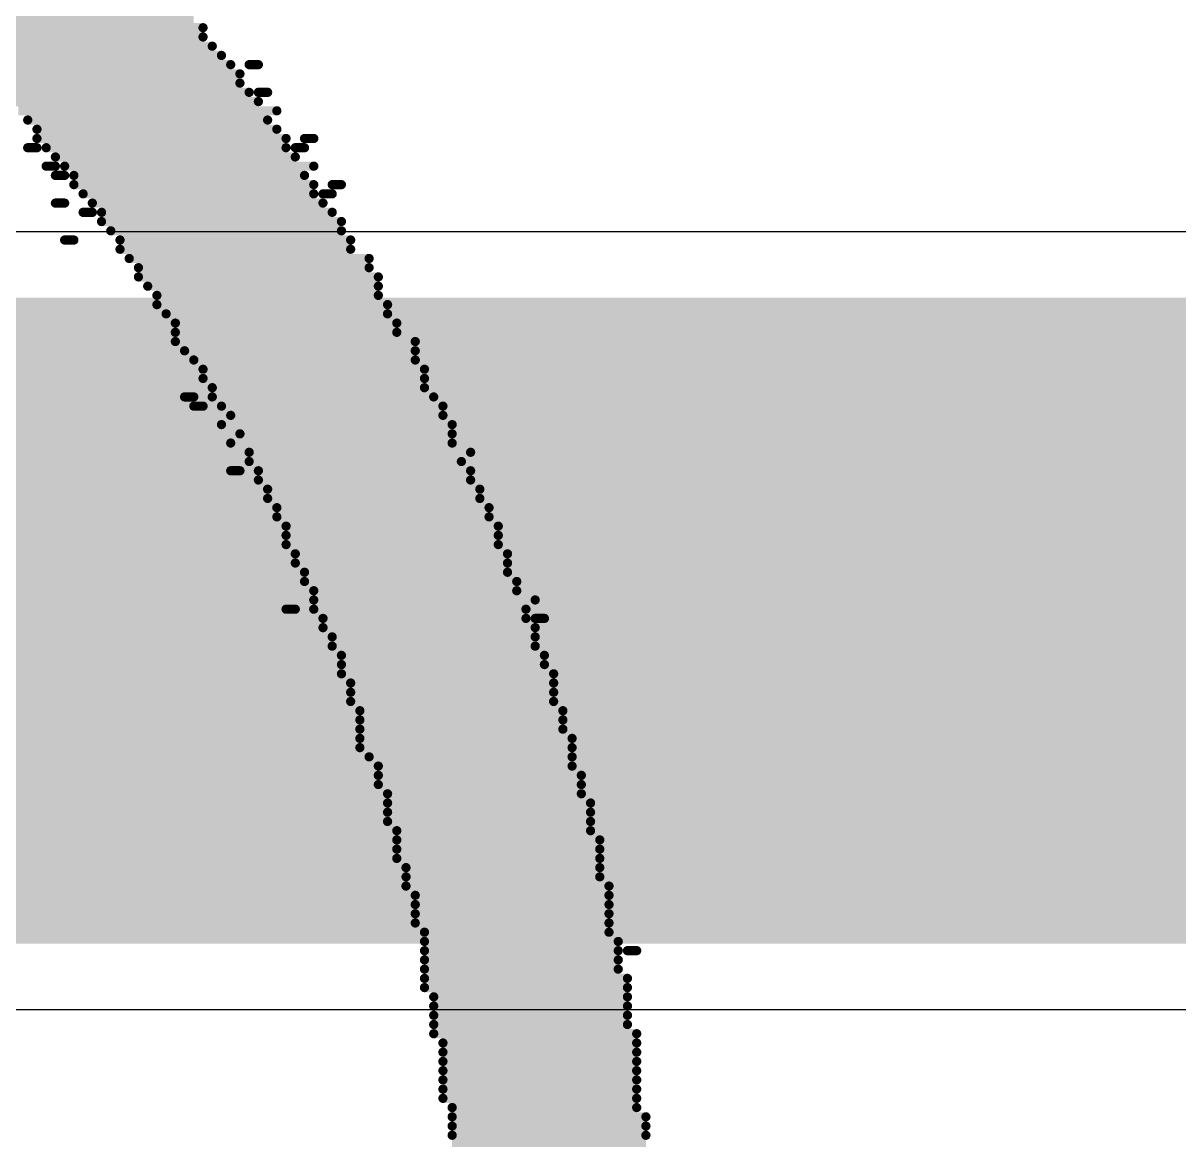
# Model space of a CAD drawing. Header units: inches. Extents: x -5 to 433, y -20 to 71.
# Drawn here: x 24.484 to 27.666, y 54.883 to 57.957 of the extents above; entities that cross this region are included whole.
import ezdxf

# ---------------------------------------------------------------- set-up
doc = ezdxf.new("R2010")
doc.units = ezdxf.units.IN
doc.layers.add('Bottom Overlay', color=54, linetype='Continuous')
doc.layers.add('Top Layer', color=1, linetype='Continuous')

msp = doc.modelspace()

# ---------------------------------------------------------------- hatches: boundary and pattern name
at = {"layer": 'Top Layer'}
msp.add_hatch(color=1, dxfattribs=at).paths.add_polyline_path([(8.89, 55.4228), (74.3966, 55.4228), (74.3966, 57.2008), (8.89, 57.2008)])

# ---------------------------------------------------------------- linework, layer by layer
at = {"layer": 'Bottom Overlay'}
for points in [[(24.243, 57.9692, 0.0254, 0.0254, 0), (24.9542, 57.9692, 0.0254, 0.0254, 0)], [(24.2684, 57.9438, 0.0254, 0.0254, 0), (24.9796, 57.9438, 0.0254, 0.0254, 0)], [(24.2938, 57.9184, 0.0254, 0.0254, 0), (24.9796, 57.9184, 0.0254, 0.0254, 0)], [(24.3192, 57.893, 0.0254, 0.0254, 0), (25.005, 57.893, 0.0254, 0.0254, 0)], [(24.3446, 57.8676, 0.0254, 0.0254, 0), (25.0304, 57.8676, 0.0254, 0.0254, 0)], [(24.37, 57.8422, 0.0254, 0.0254, 0), (25.0558, 57.8422, 0.0254, 0.0254, 0)], [(25.1066, 57.8422, 0.0254, 0.0254, 0), (25.132, 57.8422, 0.0254, 0.0254, 0)], [(24.3954, 57.8168, 0.0254, 0.0254, 0), (25.0812, 57.8168, 0.0254, 0.0254, 0)], [(24.3954, 57.7914, 0.0254, 0.0254, 0), (25.0812, 57.7914, 0.0254, 0.0254, 0)], [(24.4208, 57.766, 0.0254, 0.0254, 0), (25.1066, 57.766, 0.0254, 0.0254, 0)], [(24.4462, 57.7406, 0.0254, 0.0254, 0), (25.132, 57.7406, 0.0254, 0.0254, 0)], [(25.132, 57.766, 0.0254, 0.0254, 0), (25.1574, 57.766, 0.0254, 0.0254, 0)], [(24.4716, 57.7152, 0.0254, 0.0254, 0), (25.1828, 57.7152, 0.0254, 0.0254, 0)], [(24.497, 57.6898, 0.0254, 0.0254, 0), (25.1574, 57.6898, 0.0254, 0.0254, 0)], [(24.5224, 57.6644, 0.0254, 0.0254, 0), (25.1828, 57.6644, 0.0254, 0.0254, 0)], [(24.497, 57.6136, 0.0254, 0.0254, 0), (24.5224, 57.6136, 0.0254, 0.0254, 0)], [(24.5224, 57.639, 0.0254, 0.0254, 0), (25.2082, 57.639, 0.0254, 0.0254, 0)], [(24.5478, 57.6136, 0.0254, 0.0254, 0), (25.2082, 57.6136, 0.0254, 0.0254, 0)], [(25.2336, 57.6136, 0.0254, 0.0254, 0), (25.259, 57.6136, 0.0254, 0.0254, 0)], [(25.259, 57.639, 0.0254, 0.0254, 0), (25.2844, 57.639, 0.0254, 0.0254, 0)], [(24.5732, 57.5882, 0.0254, 0.0254, 0), (25.2336, 57.5882, 0.0254, 0.0254, 0)], [(24.5478, 57.5628, 0.0254, 0.0254, 0), (24.5732, 57.5628, 0.0254, 0.0254, 0)], [(24.5986, 57.5628, 0.0254, 0.0254, 0), (25.2844, 57.5628, 0.0254, 0.0254, 0)], [(24.5732, 57.5374, 0.0254, 0.0254, 0), (24.5986, 57.5374, 0.0254, 0.0254, 0)], [(24.624, 57.5374, 0.0254, 0.0254, 0), (25.259, 57.5374, 0.0254, 0.0254, 0)], [(24.624, 57.512, 0.0254, 0.0254, 0), (25.2844, 57.512, 0.0254, 0.0254, 0)], [(24.6494, 57.4866, 0.0254, 0.0254, 0), (25.2844, 57.4866, 0.0254, 0.0254, 0)], [(25.3098, 57.4866, 0.0254, 0.0254, 0), (25.3352, 57.4866, 0.0254, 0.0254, 0)], [(25.3352, 57.512, 0.0254, 0.0254, 0), (25.3606, 57.512, 0.0254, 0.0254, 0)], [(24.5732, 57.4612, 0.0254, 0.0254, 0), (24.5986, 57.4612, 0.0254, 0.0254, 0)], [(24.6748, 57.4612, 0.0254, 0.0254, 0), (25.3098, 57.4612, 0.0254, 0.0254, 0)], [(24.6494, 57.4358, 0.0254, 0.0254, 0), (24.6748, 57.4358, 0.0254, 0.0254, 0)], [(24.7002, 57.4358, 0.0254, 0.0254, 0), (25.3352, 57.4358, 0.0254, 0.0254, 0)], [(24.7002, 57.4104, 0.0254, 0.0254, 0), (25.3606, 57.4104, 0.0254, 0.0254, 0)], [(24.5986, 57.3596, 0.0254, 0.0254, 0), (24.624, 57.3596, 0.0254, 0.0254, 0)], [(24.7256, 57.385, 0.0254, 0.0254, 0), (25.3606, 57.385, 0.0254, 0.0254, 0)], [(24.751, 57.3596, 0.0254, 0.0254, 0), (25.386, 57.3596, 0.0254, 0.0254, 0)], [(24.751, 57.3342, 0.0254, 0.0254, 0), (25.386, 57.3342, 0.0254, 0.0254, 0)], [(24.7764, 57.3088, 0.0254, 0.0254, 0), (25.4368, 57.3088, 0.0254, 0.0254, 0)], [(24.8018, 57.2834, 0.0254, 0.0254, 0), (25.4368, 57.2834, 0.0254, 0.0254, 0)], [(24.8018, 57.258, 0.0254, 0.0254, 0), (25.4622, 57.258, 0.0254, 0.0254, 0)], [(24.8272, 57.2326, 0.0254, 0.0254, 0), (25.4622, 57.2326, 0.0254, 0.0254, 0)], [(24.8526, 57.2072, 0.0254, 0.0254, 0), (25.4622, 57.2072, 0.0254, 0.0254, 0)], [(24.8526, 57.1818, 0.0254, 0.0254, 0), (25.4876, 57.1818, 0.0254, 0.0254, 0)], [(24.878, 57.1564, 0.0254, 0.0254, 0), (25.4876, 57.1564, 0.0254, 0.0254, 0)], [(24.9034, 57.131, 0.0254, 0.0254, 0), (25.513, 57.131, 0.0254, 0.0254, 0)], [(24.9034, 57.1056, 0.0254, 0.0254, 0), (25.513, 57.1056, 0.0254, 0.0254, 0)], [(24.9034, 57.0802, 0.0254, 0.0254, 0), (25.5638, 57.0802, 0.0254, 0.0254, 0)], [(24.9288, 57.0548, 0.0254, 0.0254, 0), (25.5638, 57.0548, 0.0254, 0.0254, 0)], [(24.9542, 57.0294, 0.0254, 0.0254, 0), (25.5638, 57.0294, 0.0254, 0.0254, 0)], [(24.9796, 57.004, 0.0254, 0.0254, 0), (25.5892, 57.004, 0.0254, 0.0254, 0)], [(24.9796, 56.9786, 0.0254, 0.0254, 0), (25.5892, 56.9786, 0.0254, 0.0254, 0)], [(25.005, 56.9532, 0.0254, 0.0254, 0), (25.5892, 56.9532, 0.0254, 0.0254, 0)], [(24.9288, 56.9278, 0.0254, 0.0254, 0), (24.9542, 56.9278, 0.0254, 0.0254, 0)], [(25.005, 56.9278, 0.0254, 0.0254, 0), (25.6146, 56.9278, 0.0254, 0.0254, 0)], [(24.9542, 56.9024, 0.0254, 0.0254, 0), (24.9796, 56.9024, 0.0254, 0.0254, 0)], [(25.0304, 56.9024, 0.0254, 0.0254, 0), (25.64, 56.9024, 0.0254, 0.0254, 0)], [(25.0558, 56.877, 0.0254, 0.0254, 0), (25.64, 56.877, 0.0254, 0.0254, 0)], [(25.0304, 56.8516, 0.0254, 0.0254, 0), (25.6654, 56.8516, 0.0254, 0.0254, 0)], [(25.0812, 56.8262, 0.0254, 0.0254, 0), (25.6654, 56.8262, 0.0254, 0.0254, 0)], [(25.0558, 56.8008, 0.0254, 0.0254, 0), (25.6654, 56.8008, 0.0254, 0.0254, 0)], [(25.1066, 56.7754, 0.0254, 0.0254, 0), (25.7162, 56.7754, 0.0254, 0.0254, 0)], [(25.1066, 56.75, 0.0254, 0.0254, 0), (25.6908, 56.75, 0.0254, 0.0254, 0)], [(25.0558, 56.7246, 0.0254, 0.0254, 0), (25.0812, 56.7246, 0.0254, 0.0254, 0)], [(25.132, 56.7246, 0.0254, 0.0254, 0), (25.7162, 56.7246, 0.0254, 0.0254, 0)], [(25.132, 56.6992, 0.0254, 0.0254, 0), (25.7162, 56.6992, 0.0254, 0.0254, 0)], [(25.1574, 56.6738, 0.0254, 0.0254, 0), (25.7416, 56.6738, 0.0254, 0.0254, 0)], [(25.1574, 56.6484, 0.0254, 0.0254, 0), (25.7416, 56.6484, 0.0254, 0.0254, 0)], [(25.1828, 56.623, 0.0254, 0.0254, 0), (25.767, 56.623, 0.0254, 0.0254, 0)], [(25.1828, 56.5976, 0.0254, 0.0254, 0), (25.767, 56.5976, 0.0254, 0.0254, 0)], [(25.2082, 56.5722, 0.0254, 0.0254, 0), (25.7924, 56.5722, 0.0254, 0.0254, 0)], [(25.2082, 56.5468, 0.0254, 0.0254, 0), (25.7924, 56.5468, 0.0254, 0.0254, 0)], [(25.2082, 56.5214, 0.0254, 0.0254, 0), (25.7924, 56.5214, 0.0254, 0.0254, 0)], [(25.2336, 56.496, 0.0254, 0.0254, 0), (25.8178, 56.496, 0.0254, 0.0254, 0)], [(25.2336, 56.4706, 0.0254, 0.0254, 0), (25.8178, 56.4706, 0.0254, 0.0254, 0)], [(25.259, 56.4452, 0.0254, 0.0254, 0), (25.8178, 56.4452, 0.0254, 0.0254, 0)], [(25.259, 56.4198, 0.0254, 0.0254, 0), (25.8432, 56.4198, 0.0254, 0.0254, 0)], [(25.2844, 56.3944, 0.0254, 0.0254, 0), (25.8432, 56.3944, 0.0254, 0.0254, 0)], [(25.2844, 56.369, 0.0254, 0.0254, 0), (25.894, 56.369, 0.0254, 0.0254, 0)], [(25.2082, 56.3436, 0.0254, 0.0254, 0), (25.2336, 56.3436, 0.0254, 0.0254, 0)], [(25.2844, 56.3436, 0.0254, 0.0254, 0), (25.8686, 56.3436, 0.0254, 0.0254, 0)], [(25.3098, 56.3182, 0.0254, 0.0254, 0), (25.8686, 56.3182, 0.0254, 0.0254, 0)], [(25.894, 56.3182, 0.0254, 0.0254, 0), (25.9194, 56.3182, 0.0254, 0.0254, 0)], [(25.3098, 56.2928, 0.0254, 0.0254, 0), (25.894, 56.2928, 0.0254, 0.0254, 0)], [(25.3352, 56.2674, 0.0254, 0.0254, 0), (25.894, 56.2674, 0.0254, 0.0254, 0)], [(25.3352, 56.242, 0.0254, 0.0254, 0), (25.894, 56.242, 0.0254, 0.0254, 0)], [(25.3606, 56.2166, 0.0254, 0.0254, 0), (25.9194, 56.2166, 0.0254, 0.0254, 0)], [(25.3606, 56.1912, 0.0254, 0.0254, 0), (25.9194, 56.1912, 0.0254, 0.0254, 0)], [(25.3606, 56.1658, 0.0254, 0.0254, 0), (25.9448, 56.1658, 0.0254, 0.0254, 0)], [(25.386, 56.1404, 0.0254, 0.0254, 0), (25.9448, 56.1404, 0.0254, 0.0254, 0)], [(25.386, 56.115, 0.0254, 0.0254, 0), (25.9448, 56.115, 0.0254, 0.0254, 0)], [(25.386, 56.0896, 0.0254, 0.0254, 0), (25.9448, 56.0896, 0.0254, 0.0254, 0)], [(25.4114, 56.0642, 0.0254, 0.0254, 0), (25.9702, 56.0642, 0.0254, 0.0254, 0)], [(25.4114, 56.0388, 0.0254, 0.0254, 0), (25.9702, 56.0388, 0.0254, 0.0254, 0)], [(25.4114, 56.0134, 0.0254, 0.0254, 0), (25.9702, 56.0134, 0.0254, 0.0254, 0)], [(25.4114, 55.988, 0.0254, 0.0254, 0), (25.9956, 55.988, 0.0254, 0.0254, 0)], [(25.4114, 55.9626, 0.0254, 0.0254, 0), (25.9956, 55.9626, 0.0254, 0.0254, 0)], [(25.4368, 55.9372, 0.0254, 0.0254, 0), (25.9956, 55.9372, 0.0254, 0.0254, 0)], [(25.4622, 55.9118, 0.0254, 0.0254, 0), (25.9956, 55.9118, 0.0254, 0.0254, 0)], [(25.4622, 55.8864, 0.0254, 0.0254, 0), (26.021, 55.8864, 0.0254, 0.0254, 0)], [(25.4622, 55.861, 0.0254, 0.0254, 0), (26.021, 55.861, 0.0254, 0.0254, 0)], [(25.4876, 55.8356, 0.0254, 0.0254, 0), (26.021, 55.8356, 0.0254, 0.0254, 0)], [(25.4876, 55.8102, 0.0254, 0.0254, 0), (26.0464, 55.8102, 0.0254, 0.0254, 0)], [(25.4876, 55.7848, 0.0254, 0.0254, 0), (26.0464, 55.7848, 0.0254, 0.0254, 0)], [(25.4876, 55.7594, 0.0254, 0.0254, 0), (26.0464, 55.7594, 0.0254, 0.0254, 0)], [(25.513, 55.734, 0.0254, 0.0254, 0), (26.0464, 55.734, 0.0254, 0.0254, 0)], [(25.513, 55.7086, 0.0254, 0.0254, 0), (26.0718, 55.7086, 0.0254, 0.0254, 0)], [(25.513, 55.6832, 0.0254, 0.0254, 0), (26.0718, 55.6832, 0.0254, 0.0254, 0)], [(25.513, 55.6578, 0.0254, 0.0254, 0), (26.0718, 55.6578, 0.0254, 0.0254, 0)], [(25.5384, 55.6324, 0.0254, 0.0254, 0), (26.0718, 55.6324, 0.0254, 0.0254, 0)], [(25.5384, 55.607, 0.0254, 0.0254, 0), (26.0718, 55.607, 0.0254, 0.0254, 0)], [(25.5384, 55.5816, 0.0254, 0.0254, 0), (26.0972, 55.5816, 0.0254, 0.0254, 0)], [(25.5638, 55.5562, 0.0254, 0.0254, 0), (26.0972, 55.5562, 0.0254, 0.0254, 0)], [(25.5638, 55.5308, 0.0254, 0.0254, 0), (26.0972, 55.5308, 0.0254, 0.0254, 0)], [(25.5638, 55.5054, 0.0254, 0.0254, 0), (26.0972, 55.5054, 0.0254, 0.0254, 0)], [(25.5638, 55.48, 0.0254, 0.0254, 0), (26.0972, 55.48, 0.0254, 0.0254, 0)], [(25.5892, 55.4546, 0.0254, 0.0254, 0), (26.0972, 55.4546, 0.0254, 0.0254, 0)], [(25.5892, 55.4292, 0.0254, 0.0254, 0), (26.1226, 55.4292, 0.0254, 0.0254, 0)], [(25.5892, 55.4038, 0.0254, 0.0254, 0), (26.1226, 55.4038, 0.0254, 0.0254, 0)], [(26.148, 55.4038, 0.0254, 0.0254, 0), (26.1734, 55.4038, 0.0254, 0.0254, 0)], [(25.5892, 55.3784, 0.0254, 0.0254, 0), (26.1226, 55.3784, 0.0254, 0.0254, 0)], [(25.5892, 55.353, 0.0254, 0.0254, 0), (26.1226, 55.353, 0.0254, 0.0254, 0)], [(25.5892, 55.3276, 0.0254, 0.0254, 0), (26.148, 55.3276, 0.0254, 0.0254, 0)], [(25.5892, 55.3022, 0.0254, 0.0254, 0), (26.148, 55.3022, 0.0254, 0.0254, 0)], [(25.6146, 55.2768, 0.0254, 0.0254, 0), (26.148, 55.2768, 0.0254, 0.0254, 0)], [(25.6146, 55.2514, 0.0254, 0.0254, 0), (26.148, 55.2514, 0.0254, 0.0254, 0)], [(25.6146, 55.226, 0.0254, 0.0254, 0), (26.148, 55.226, 0.0254, 0.0254, 0)], [(25.6146, 55.2006, 0.0254, 0.0254, 0), (26.148, 55.2006, 0.0254, 0.0254, 0)], [(25.6146, 55.1752, 0.0254, 0.0254, 0), (26.1734, 55.1752, 0.0254, 0.0254, 0)], [(25.64, 55.1498, 0.0254, 0.0254, 0), (26.1734, 55.1498, 0.0254, 0.0254, 0)], [(25.64, 55.1244, 0.0254, 0.0254, 0), (26.1734, 55.1244, 0.0254, 0.0254, 0)], [(25.64, 55.099, 0.0254, 0.0254, 0), (26.1734, 55.099, 0.0254, 0.0254, 0)], [(25.64, 55.0736, 0.0254, 0.0254, 0), (26.1734, 55.0736, 0.0254, 0.0254, 0)], [(25.64, 55.0482, 0.0254, 0.0254, 0), (26.1734, 55.0482, 0.0254, 0.0254, 0)], [(25.64, 55.0228, 0.0254, 0.0254, 0), (26.1734, 55.0228, 0.0254, 0.0254, 0)], [(25.64, 54.9974, 0.0254, 0.0254, 0), (26.1734, 54.9974, 0.0254, 0.0254, 0)], [(25.6654, 54.972, 0.0254, 0.0254, 0), (26.1734, 54.972, 0.0254, 0.0254, 0)], [(25.6654, 54.9466, 0.0254, 0.0254, 0), (26.1988, 54.9466, 0.0254, 0.0254, 0)], [(25.6654, 54.9212, 0.0254, 0.0254, 0), (26.1988, 54.9212, 0.0254, 0.0254, 0)], [(25.6654, 54.8958, 0.0254, 0.0254, 0), (26.1988, 54.8958, 0.0254, 0.0254, 0)], [(25.6654, 54.8704, 0.0254, 0.0254, 0), (26.1988, 54.8704, 0.0254, 0.0254, 0)]]:
    msp.add_lwpolyline(points, format="xyseb", dxfattribs=at)
for points in [[(24.9733, 57.9438, 0.0127, 0.0127, 1), (24.986, 57.9438, 0.0127, 0.0127, 1)], [(24.9733, 57.9184, 0.0127, 0.0127, 1), (24.986, 57.9184, 0.0127, 0.0127, 1)], [(24.9987, 57.893, 0.0127, 0.0127, 1), (25.0114, 57.893, 0.0127, 0.0127, 1)], [(25.0241, 57.8676, 0.0127, 0.0127, 1), (25.0368, 57.8676, 0.0127, 0.0127, 1)], [(25.0495, 57.8422, 0.0127, 0.0127, 1), (25.0622, 57.8422, 0.0127, 0.0127, 1)], [(25.1003, 57.8422, 0.0127, 0.0127, 1), (25.113, 57.8422, 0.0127, 0.0127, 1)], [(25.1257, 57.8422, 0.0127, 0.0127, 1), (25.1384, 57.8422, 0.0127, 0.0127, 1)], [(25.0749, 57.8168, 0.0127, 0.0127, 1), (25.0876, 57.8168, 0.0127, 0.0127, 1)], [(25.0749, 57.7914, 0.0127, 0.0127, 1), (25.0876, 57.7914, 0.0127, 0.0127, 1)], [(25.1003, 57.766, 0.0127, 0.0127, 1), (25.113, 57.766, 0.0127, 0.0127, 1)], [(25.1257, 57.766, 0.0127, 0.0127, 1), (25.1384, 57.766, 0.0127, 0.0127, 1)], [(25.1257, 57.7406, 0.0127, 0.0127, 1), (25.1384, 57.7406, 0.0127, 0.0127, 1)], [(25.1511, 57.766, 0.0127, 0.0127, 1), (25.1638, 57.766, 0.0127, 0.0127, 1)], [(25.1765, 57.7152, 0.0127, 0.0127, 1), (25.1892, 57.7152, 0.0127, 0.0127, 1)], [(24.4907, 57.6898, 0.0127, 0.0127, 1), (24.5034, 57.6898, 0.0127, 0.0127, 1)], [(25.1511, 57.6898, 0.0127, 0.0127, 1), (25.1638, 57.6898, 0.0127, 0.0127, 1)], [(24.5161, 57.6644, 0.0127, 0.0127, 1), (24.5288, 57.6644, 0.0127, 0.0127, 1)], [(25.1765, 57.6644, 0.0127, 0.0127, 1), (25.1892, 57.6644, 0.0127, 0.0127, 1)], [(24.4907, 57.6136, 0.0127, 0.0127, 1), (24.5034, 57.6136, 0.0127, 0.0127, 1)], [(24.5161, 57.639, 0.0127, 0.0127, 1), (24.5288, 57.639, 0.0127, 0.0127, 1)], [(24.5161, 57.6136, 0.0127, 0.0127, 1), (24.5288, 57.6136, 0.0127, 0.0127, 1)], [(24.5415, 57.6136, 0.0127, 0.0127, 1), (24.5542, 57.6136, 0.0127, 0.0127, 1)], [(25.2019, 57.639, 0.0127, 0.0127, 1), (25.2146, 57.639, 0.0127, 0.0127, 1)], [(25.2019, 57.6136, 0.0127, 0.0127, 1), (25.2146, 57.6136, 0.0127, 0.0127, 1)], [(25.2273, 57.6136, 0.0127, 0.0127, 1), (25.24, 57.6136, 0.0127, 0.0127, 1)], [(25.2527, 57.639, 0.0127, 0.0127, 1), (25.2654, 57.639, 0.0127, 0.0127, 1)], [(25.2527, 57.6136, 0.0127, 0.0127, 1), (25.2654, 57.6136, 0.0127, 0.0127, 1)], [(25.2781, 57.639, 0.0127, 0.0127, 1), (25.2908, 57.639, 0.0127, 0.0127, 1)], [(24.5669, 57.5882, 0.0127, 0.0127, 1), (24.5796, 57.5882, 0.0127, 0.0127, 1)], [(25.2273, 57.5882, 0.0127, 0.0127, 1), (25.24, 57.5882, 0.0127, 0.0127, 1)], [(24.5415, 57.5628, 0.0127, 0.0127, 1), (24.5542, 57.5628, 0.0127, 0.0127, 1)], [(24.5669, 57.5628, 0.0127, 0.0127, 1), (24.5796, 57.5628, 0.0127, 0.0127, 1)], [(24.5923, 57.5628, 0.0127, 0.0127, 1), (24.605, 57.5628, 0.0127, 0.0127, 1)], [(25.2781, 57.5628, 0.0127, 0.0127, 1), (25.2908, 57.5628, 0.0127, 0.0127, 1)], [(24.5669, 57.5374, 0.0127, 0.0127, 1), (24.5796, 57.5374, 0.0127, 0.0127, 1)], [(24.5923, 57.5374, 0.0127, 0.0127, 1), (24.605, 57.5374, 0.0127, 0.0127, 1)], [(24.6177, 57.5374, 0.0127, 0.0127, 1), (24.6304, 57.5374, 0.0127, 0.0127, 1)], [(25.2527, 57.5374, 0.0127, 0.0127, 1), (25.2654, 57.5374, 0.0127, 0.0127, 1)], [(24.6177, 57.512, 0.0127, 0.0127, 1), (24.6304, 57.512, 0.0127, 0.0127, 1)], [(24.6431, 57.4866, 0.0127, 0.0127, 1), (24.6558, 57.4866, 0.0127, 0.0127, 1)], [(25.2781, 57.512, 0.0127, 0.0127, 1), (25.2908, 57.512, 0.0127, 0.0127, 1)], [(25.2781, 57.4866, 0.0127, 0.0127, 1), (25.2908, 57.4866, 0.0127, 0.0127, 1)], [(25.3035, 57.4866, 0.0127, 0.0127, 1), (25.3162, 57.4866, 0.0127, 0.0127, 1)], [(25.3289, 57.512, 0.0127, 0.0127, 1), (25.3416, 57.512, 0.0127, 0.0127, 1)], [(25.3289, 57.4866, 0.0127, 0.0127, 1), (25.3416, 57.4866, 0.0127, 0.0127, 1)], [(25.3543, 57.512, 0.0127, 0.0127, 1), (25.367, 57.512, 0.0127, 0.0127, 1)], [(24.5669, 57.4612, 0.0127, 0.0127, 1), (24.5796, 57.4612, 0.0127, 0.0127, 1)], [(24.5923, 57.4612, 0.0127, 0.0127, 1), (24.605, 57.4612, 0.0127, 0.0127, 1)], [(24.6685, 57.4612, 0.0127, 0.0127, 1), (24.6812, 57.4612, 0.0127, 0.0127, 1)], [(25.3035, 57.4612, 0.0127, 0.0127, 1), (25.3162, 57.4612, 0.0127, 0.0127, 1)], [(24.6431, 57.4358, 0.0127, 0.0127, 1), (24.6558, 57.4358, 0.0127, 0.0127, 1)], [(24.6685, 57.4358, 0.0127, 0.0127, 1), (24.6812, 57.4358, 0.0127, 0.0127, 1)], [(24.6939, 57.4358, 0.0127, 0.0127, 1), (24.7066, 57.4358, 0.0127, 0.0127, 1)], [(25.3289, 57.4358, 0.0127, 0.0127, 1), (25.3416, 57.4358, 0.0127, 0.0127, 1)], [(24.6939, 57.4104, 0.0127, 0.0127, 1), (24.7066, 57.4104, 0.0127, 0.0127, 1)], [(25.3543, 57.4104, 0.0127, 0.0127, 1), (25.367, 57.4104, 0.0127, 0.0127, 1)], [(24.5923, 57.3596, 0.0127, 0.0127, 1), (24.605, 57.3596, 0.0127, 0.0127, 1)], [(24.6177, 57.3596, 0.0127, 0.0127, 1), (24.6304, 57.3596, 0.0127, 0.0127, 1)], [(24.7193, 57.385, 0.0127, 0.0127, 1), (24.732, 57.385, 0.0127, 0.0127, 1)], [(24.7447, 57.3596, 0.0127, 0.0127, 1), (24.7574, 57.3596, 0.0127, 0.0127, 1)], [(25.3543, 57.385, 0.0127, 0.0127, 1), (25.367, 57.385, 0.0127, 0.0127, 1)], [(25.3797, 57.3596, 0.0127, 0.0127, 1), (25.3924, 57.3596, 0.0127, 0.0127, 1)], [(24.7447, 57.3342, 0.0127, 0.0127, 1), (24.7574, 57.3342, 0.0127, 0.0127, 1)], [(25.3797, 57.3342, 0.0127, 0.0127, 1), (25.3924, 57.3342, 0.0127, 0.0127, 1)], [(24.7701, 57.3088, 0.0127, 0.0127, 1), (24.7828, 57.3088, 0.0127, 0.0127, 1)], [(25.4305, 57.3088, 0.0127, 0.0127, 1), (25.4432, 57.3088, 0.0127, 0.0127, 1)], [(24.7955, 57.2834, 0.0127, 0.0127, 1), (24.8082, 57.2834, 0.0127, 0.0127, 1)], [(24.7955, 57.258, 0.0127, 0.0127, 1), (24.8082, 57.258, 0.0127, 0.0127, 1)], [(25.4305, 57.2834, 0.0127, 0.0127, 1), (25.4432, 57.2834, 0.0127, 0.0127, 1)], [(25.4559, 57.258, 0.0127, 0.0127, 1), (25.4686, 57.258, 0.0127, 0.0127, 1)], [(24.8209, 57.2326, 0.0127, 0.0127, 1), (24.8336, 57.2326, 0.0127, 0.0127, 1)], [(25.4559, 57.2326, 0.0127, 0.0127, 1), (25.4686, 57.2326, 0.0127, 0.0127, 1)], [(24.8463, 57.2072, 0.0127, 0.0127, 1), (24.859, 57.2072, 0.0127, 0.0127, 1)], [(25.4559, 57.2072, 0.0127, 0.0127, 1), (25.4686, 57.2072, 0.0127, 0.0127, 1)], [(24.8463, 57.1818, 0.0127, 0.0127, 1), (24.859, 57.1818, 0.0127, 0.0127, 1)], [(25.4813, 57.1818, 0.0127, 0.0127, 1), (25.494, 57.1818, 0.0127, 0.0127, 1)], [(24.8717, 57.1564, 0.0127, 0.0127, 1), (24.8844, 57.1564, 0.0127, 0.0127, 1)], [(24.8971, 57.131, 0.0127, 0.0127, 1), (24.9098, 57.131, 0.0127, 0.0127, 1)], [(25.4813, 57.1564, 0.0127, 0.0127, 1), (25.494, 57.1564, 0.0127, 0.0127, 1)], [(25.5067, 57.131, 0.0127, 0.0127, 1), (25.5194, 57.131, 0.0127, 0.0127, 1)], [(24.8971, 57.1056, 0.0127, 0.0127, 1), (24.9098, 57.1056, 0.0127, 0.0127, 1)], [(25.5067, 57.1056, 0.0127, 0.0127, 1), (25.5194, 57.1056, 0.0127, 0.0127, 1)], [(24.8971, 57.0802, 0.0127, 0.0127, 1), (24.9098, 57.0802, 0.0127, 0.0127, 1)], [(25.5575, 57.0802, 0.0127, 0.0127, 1), (25.5702, 57.0802, 0.0127, 0.0127, 1)], [(24.9225, 57.0548, 0.0127, 0.0127, 1), (24.9352, 57.0548, 0.0127, 0.0127, 1)], [(25.5575, 57.0548, 0.0127, 0.0127, 1), (25.5702, 57.0548, 0.0127, 0.0127, 1)], [(24.9479, 57.0294, 0.0127, 0.0127, 1), (24.9606, 57.0294, 0.0127, 0.0127, 1)], [(24.9733, 57.004, 0.0127, 0.0127, 1), (24.986, 57.004, 0.0127, 0.0127, 1)], [(25.5575, 57.0294, 0.0127, 0.0127, 1), (25.5702, 57.0294, 0.0127, 0.0127, 1)], [(25.5829, 57.004, 0.0127, 0.0127, 1), (25.5956, 57.004, 0.0127, 0.0127, 1)], [(24.9733, 56.9786, 0.0127, 0.0127, 1), (24.986, 56.9786, 0.0127, 0.0127, 1)], [(25.5829, 56.9786, 0.0127, 0.0127, 1), (25.5956, 56.9786, 0.0127, 0.0127, 1)], [(24.9987, 56.9532, 0.0127, 0.0127, 1), (25.0114, 56.9532, 0.0127, 0.0127, 1)], [(25.5829, 56.9532, 0.0127, 0.0127, 1), (25.5956, 56.9532, 0.0127, 0.0127, 1)], [(24.9225, 56.9278, 0.0127, 0.0127, 1), (24.9352, 56.9278, 0.0127, 0.0127, 1)], [(24.9479, 56.9278, 0.0127, 0.0127, 1), (24.9606, 56.9278, 0.0127, 0.0127, 1)], [(24.9987, 56.9278, 0.0127, 0.0127, 1), (25.0114, 56.9278, 0.0127, 0.0127, 1)], [(25.6083, 56.9278, 0.0127, 0.0127, 1), (25.621, 56.9278, 0.0127, 0.0127, 1)], [(24.9479, 56.9024, 0.0127, 0.0127, 1), (24.9606, 56.9024, 0.0127, 0.0127, 1)], [(24.9733, 56.9024, 0.0127, 0.0127, 1), (24.986, 56.9024, 0.0127, 0.0127, 1)], [(25.0241, 56.9024, 0.0127, 0.0127, 1), (25.0368, 56.9024, 0.0127, 0.0127, 1)], [(25.0495, 56.877, 0.0127, 0.0127, 1), (25.0622, 56.877, 0.0127, 0.0127, 1)], [(25.6337, 56.9024, 0.0127, 0.0127, 1), (25.6464, 56.9024, 0.0127, 0.0127, 1)], [(25.6337, 56.877, 0.0127, 0.0127, 1), (25.6464, 56.877, 0.0127, 0.0127, 1)], [(25.0241, 56.8516, 0.0127, 0.0127, 1), (25.0368, 56.8516, 0.0127, 0.0127, 1)], [(25.6591, 56.8516, 0.0127, 0.0127, 1), (25.6718, 56.8516, 0.0127, 0.0127, 1)], [(25.0749, 56.8262, 0.0127, 0.0127, 1), (25.0876, 56.8262, 0.0127, 0.0127, 1)], [(25.6591, 56.8262, 0.0127, 0.0127, 1), (25.6718, 56.8262, 0.0127, 0.0127, 1)], [(25.0495, 56.8008, 0.0127, 0.0127, 1), (25.0622, 56.8008, 0.0127, 0.0127, 1)], [(25.6591, 56.8008, 0.0127, 0.0127, 1), (25.6718, 56.8008, 0.0127, 0.0127, 1)], [(25.1003, 56.7754, 0.0127, 0.0127, 1), (25.113, 56.7754, 0.0127, 0.0127, 1)], [(25.1003, 56.75, 0.0127, 0.0127, 1), (25.113, 56.75, 0.0127, 0.0127, 1)], [(25.6845, 56.75, 0.0127, 0.0127, 1), (25.6972, 56.75, 0.0127, 0.0127, 1)], [(25.7099, 56.7754, 0.0127, 0.0127, 1), (25.7226, 56.7754, 0.0127, 0.0127, 1)], [(25.0495, 56.7246, 0.0127, 0.0127, 1), (25.0622, 56.7246, 0.0127, 0.0127, 1)], [(25.0749, 56.7246, 0.0127, 0.0127, 1), (25.0876, 56.7246, 0.0127, 0.0127, 1)], [(25.1257, 56.7246, 0.0127, 0.0127, 1), (25.1384, 56.7246, 0.0127, 0.0127, 1)], [(25.7099, 56.7246, 0.0127, 0.0127, 1), (25.7226, 56.7246, 0.0127, 0.0127, 1)], [(25.1257, 56.6992, 0.0127, 0.0127, 1), (25.1384, 56.6992, 0.0127, 0.0127, 1)], [(25.7099, 56.6992, 0.0127, 0.0127, 1), (25.7226, 56.6992, 0.0127, 0.0127, 1)], [(25.1511, 56.6738, 0.0127, 0.0127, 1), (25.1638, 56.6738, 0.0127, 0.0127, 1)], [(25.7353, 56.6738, 0.0127, 0.0127, 1), (25.748, 56.6738, 0.0127, 0.0127, 1)], [(25.1511, 56.6484, 0.0127, 0.0127, 1), (25.1638, 56.6484, 0.0127, 0.0127, 1)], [(25.1765, 56.623, 0.0127, 0.0127, 1), (25.1892, 56.623, 0.0127, 0.0127, 1)], [(25.7353, 56.6484, 0.0127, 0.0127, 1), (25.748, 56.6484, 0.0127, 0.0127, 1)], [(25.7607, 56.623, 0.0127, 0.0127, 1), (25.7734, 56.623, 0.0127, 0.0127, 1)], [(25.1765, 56.5976, 0.0127, 0.0127, 1), (25.1892, 56.5976, 0.0127, 0.0127, 1)], [(25.7607, 56.5976, 0.0127, 0.0127, 1), (25.7734, 56.5976, 0.0127, 0.0127, 1)], [(25.2019, 56.5722, 0.0127, 0.0127, 1), (25.2146, 56.5722, 0.0127, 0.0127, 1)], [(25.7861, 56.5722, 0.0127, 0.0127, 1), (25.7988, 56.5722, 0.0127, 0.0127, 1)], [(25.2019, 56.5468, 0.0127, 0.0127, 1), (25.2146, 56.5468, 0.0127, 0.0127, 1)], [(25.7861, 56.5468, 0.0127, 0.0127, 1), (25.7988, 56.5468, 0.0127, 0.0127, 1)], [(25.2019, 56.5214, 0.0127, 0.0127, 1), (25.2146, 56.5214, 0.0127, 0.0127, 1)], [(25.2273, 56.496, 0.0127, 0.0127, 1), (25.24, 56.496, 0.0127, 0.0127, 1)], [(25.7861, 56.5214, 0.0127, 0.0127, 1), (25.7988, 56.5214, 0.0127, 0.0127, 1)], [(25.8115, 56.496, 0.0127, 0.0127, 1), (25.8242, 56.496, 0.0127, 0.0127, 1)], [(25.2273, 56.4706, 0.0127, 0.0127, 1), (25.24, 56.4706, 0.0127, 0.0127, 1)], [(25.8115, 56.4706, 0.0127, 0.0127, 1), (25.8242, 56.4706, 0.0127, 0.0127, 1)], [(25.2527, 56.4452, 0.0127, 0.0127, 1), (25.2654, 56.4452, 0.0127, 0.0127, 1)], [(25.8115, 56.4452, 0.0127, 0.0127, 1), (25.8242, 56.4452, 0.0127, 0.0127, 1)], [(25.2527, 56.4198, 0.0127, 0.0127, 1), (25.2654, 56.4198, 0.0127, 0.0127, 1)], [(25.8369, 56.4198, 0.0127, 0.0127, 1), (25.8496, 56.4198, 0.0127, 0.0127, 1)], [(25.2781, 56.3944, 0.0127, 0.0127, 1), (25.2908, 56.3944, 0.0127, 0.0127, 1)], [(25.2781, 56.369, 0.0127, 0.0127, 1), (25.2908, 56.369, 0.0127, 0.0127, 1)], [(25.8369, 56.3944, 0.0127, 0.0127, 1), (25.8496, 56.3944, 0.0127, 0.0127, 1)], [(25.8877, 56.369, 0.0127, 0.0127, 1), (25.9004, 56.369, 0.0127, 0.0127, 1)], [(25.2019, 56.3436, 0.0127, 0.0127, 1), (25.2146, 56.3436, 0.0127, 0.0127, 1)], [(25.2273, 56.3436, 0.0127, 0.0127, 1), (25.24, 56.3436, 0.0127, 0.0127, 1)], [(25.2781, 56.3436, 0.0127, 0.0127, 1), (25.2908, 56.3436, 0.0127, 0.0127, 1)], [(25.8623, 56.3436, 0.0127, 0.0127, 1), (25.875, 56.3436, 0.0127, 0.0127, 1)], [(25.3035, 56.3182, 0.0127, 0.0127, 1), (25.3162, 56.3182, 0.0127, 0.0127, 1)], [(25.8623, 56.3182, 0.0127, 0.0127, 1), (25.875, 56.3182, 0.0127, 0.0127, 1)], [(25.8877, 56.3182, 0.0127, 0.0127, 1), (25.9004, 56.3182, 0.0127, 0.0127, 1)], [(25.9131, 56.3182, 0.0127, 0.0127, 1), (25.9258, 56.3182, 0.0127, 0.0127, 1)], [(25.3035, 56.2928, 0.0127, 0.0127, 1), (25.3162, 56.2928, 0.0127, 0.0127, 1)], [(25.8877, 56.2928, 0.0127, 0.0127, 1), (25.9004, 56.2928, 0.0127, 0.0127, 1)], [(25.3289, 56.2674, 0.0127, 0.0127, 1), (25.3416, 56.2674, 0.0127, 0.0127, 1)], [(25.3289, 56.242, 0.0127, 0.0127, 1), (25.3416, 56.242, 0.0127, 0.0127, 1)], [(25.8877, 56.2674, 0.0127, 0.0127, 1), (25.9004, 56.2674, 0.0127, 0.0127, 1)], [(25.8877, 56.242, 0.0127, 0.0127, 1), (25.9004, 56.242, 0.0127, 0.0127, 1)], [(25.3543, 56.2166, 0.0127, 0.0127, 1), (25.367, 56.2166, 0.0127, 0.0127, 1)], [(25.9131, 56.2166, 0.0127, 0.0127, 1), (25.9258, 56.2166, 0.0127, 0.0127, 1)], [(25.3543, 56.1912, 0.0127, 0.0127, 1), (25.367, 56.1912, 0.0127, 0.0127, 1)], [(25.9131, 56.1912, 0.0127, 0.0127, 1), (25.9258, 56.1912, 0.0127, 0.0127, 1)], [(25.3543, 56.1658, 0.0127, 0.0127, 1), (25.367, 56.1658, 0.0127, 0.0127, 1)], [(25.9385, 56.1658, 0.0127, 0.0127, 1), (25.9512, 56.1658, 0.0127, 0.0127, 1)], [(25.3797, 56.1404, 0.0127, 0.0127, 1), (25.3924, 56.1404, 0.0127, 0.0127, 1)], [(25.3797, 56.115, 0.0127, 0.0127, 1), (25.3924, 56.115, 0.0127, 0.0127, 1)], [(25.9385, 56.1404, 0.0127, 0.0127, 1), (25.9512, 56.1404, 0.0127, 0.0127, 1)], [(25.9385, 56.115, 0.0127, 0.0127, 1), (25.9512, 56.115, 0.0127, 0.0127, 1)], [(25.3797, 56.0896, 0.0127, 0.0127, 1), (25.3924, 56.0896, 0.0127, 0.0127, 1)], [(25.9385, 56.0896, 0.0127, 0.0127, 1), (25.9512, 56.0896, 0.0127, 0.0127, 1)], [(25.4051, 56.0642, 0.0127, 0.0127, 1), (25.4178, 56.0642, 0.0127, 0.0127, 1)], [(25.9639, 56.0642, 0.0127, 0.0127, 1), (25.9766, 56.0642, 0.0127, 0.0127, 1)], [(25.4051, 56.0388, 0.0127, 0.0127, 1), (25.4178, 56.0388, 0.0127, 0.0127, 1)], [(25.9639, 56.0388, 0.0127, 0.0127, 1), (25.9766, 56.0388, 0.0127, 0.0127, 1)], [(25.4051, 56.0134, 0.0127, 0.0127, 1), (25.4178, 56.0134, 0.0127, 0.0127, 1)], [(25.4051, 55.988, 0.0127, 0.0127, 1), (25.4178, 55.988, 0.0127, 0.0127, 1)], [(25.9639, 56.0134, 0.0127, 0.0127, 1), (25.9766, 56.0134, 0.0127, 0.0127, 1)], [(25.9893, 55.988, 0.0127, 0.0127, 1), (26.002, 55.988, 0.0127, 0.0127, 1)], [(25.4051, 55.9626, 0.0127, 0.0127, 1), (25.4178, 55.9626, 0.0127, 0.0127, 1)], [(25.9893, 55.9626, 0.0127, 0.0127, 1), (26.002, 55.9626, 0.0127, 0.0127, 1)], [(25.4305, 55.9372, 0.0127, 0.0127, 1), (25.4432, 55.9372, 0.0127, 0.0127, 1)], [(25.9893, 55.9372, 0.0127, 0.0127, 1), (26.002, 55.9372, 0.0127, 0.0127, 1)], [(25.4559, 55.9118, 0.0127, 0.0127, 1), (25.4686, 55.9118, 0.0127, 0.0127, 1)], [(25.9893, 55.9118, 0.0127, 0.0127, 1), (26.002, 55.9118, 0.0127, 0.0127, 1)], [(25.4559, 55.8864, 0.0127, 0.0127, 1), (25.4686, 55.8864, 0.0127, 0.0127, 1)], [(25.4559, 55.861, 0.0127, 0.0127, 1), (25.4686, 55.861, 0.0127, 0.0127, 1)], [(26.0147, 55.8864, 0.0127, 0.0127, 1), (26.0274, 55.8864, 0.0127, 0.0127, 1)], [(26.0147, 55.861, 0.0127, 0.0127, 1), (26.0274, 55.861, 0.0127, 0.0127, 1)], [(25.4813, 55.8356, 0.0127, 0.0127, 1), (25.494, 55.8356, 0.0127, 0.0127, 1)], [(26.0147, 55.8356, 0.0127, 0.0127, 1), (26.0274, 55.8356, 0.0127, 0.0127, 1)], [(25.4813, 55.8102, 0.0127, 0.0127, 1), (25.494, 55.8102, 0.0127, 0.0127, 1)], [(26.0401, 55.8102, 0.0127, 0.0127, 1), (26.0528, 55.8102, 0.0127, 0.0127, 1)], [(25.4813, 55.7848, 0.0127, 0.0127, 1), (25.494, 55.7848, 0.0127, 0.0127, 1)], [(26.0401, 55.7848, 0.0127, 0.0127, 1), (26.0528, 55.7848, 0.0127, 0.0127, 1)], [(25.4813, 55.7594, 0.0127, 0.0127, 1), (25.494, 55.7594, 0.0127, 0.0127, 1)], [(25.5067, 55.734, 0.0127, 0.0127, 1), (25.5194, 55.734, 0.0127, 0.0127, 1)], [(26.0401, 55.7594, 0.0127, 0.0127, 1), (26.0528, 55.7594, 0.0127, 0.0127, 1)], [(26.0401, 55.734, 0.0127, 0.0127, 1), (26.0528, 55.734, 0.0127, 0.0127, 1)], [(25.5067, 55.7086, 0.0127, 0.0127, 1), (25.5194, 55.7086, 0.0127, 0.0127, 1)], [(26.0655, 55.7086, 0.0127, 0.0127, 1), (26.0782, 55.7086, 0.0127, 0.0127, 1)], [(25.5067, 55.6832, 0.0127, 0.0127, 1), (25.5194, 55.6832, 0.0127, 0.0127, 1)], [(26.0655, 55.6832, 0.0127, 0.0127, 1), (26.0782, 55.6832, 0.0127, 0.0127, 1)], [(25.5067, 55.6578, 0.0127, 0.0127, 1), (25.5194, 55.6578, 0.0127, 0.0127, 1)], [(26.0655, 55.6578, 0.0127, 0.0127, 1), (26.0782, 55.6578, 0.0127, 0.0127, 1)], [(25.5321, 55.6324, 0.0127, 0.0127, 1), (25.5448, 55.6324, 0.0127, 0.0127, 1)], [(25.5321, 55.607, 0.0127, 0.0127, 1), (25.5448, 55.607, 0.0127, 0.0127, 1)], [(26.0655, 55.6324, 0.0127, 0.0127, 1), (26.0782, 55.6324, 0.0127, 0.0127, 1)], [(26.0655, 55.607, 0.0127, 0.0127, 1), (26.0782, 55.607, 0.0127, 0.0127, 1)], [(25.5321, 55.5816, 0.0127, 0.0127, 1), (25.5448, 55.5816, 0.0127, 0.0127, 1)], [(26.0909, 55.5816, 0.0127, 0.0127, 1), (26.1036, 55.5816, 0.0127, 0.0127, 1)], [(25.5575, 55.5562, 0.0127, 0.0127, 1), (25.5702, 55.5562, 0.0127, 0.0127, 1)], [(26.0909, 55.5562, 0.0127, 0.0127, 1), (26.1036, 55.5562, 0.0127, 0.0127, 1)], [(25.5575, 55.5308, 0.0127, 0.0127, 1), (25.5702, 55.5308, 0.0127, 0.0127, 1)], [(26.0909, 55.5308, 0.0127, 0.0127, 1), (26.1036, 55.5308, 0.0127, 0.0127, 1)], [(25.5575, 55.5054, 0.0127, 0.0127, 1), (25.5702, 55.5054, 0.0127, 0.0127, 1)], [(25.5575, 55.48, 0.0127, 0.0127, 1), (25.5702, 55.48, 0.0127, 0.0127, 1)], [(26.0909, 55.5054, 0.0127, 0.0127, 1), (26.1036, 55.5054, 0.0127, 0.0127, 1)], [(26.0909, 55.48, 0.0127, 0.0127, 1), (26.1036, 55.48, 0.0127, 0.0127, 1)], [(25.5829, 55.4546, 0.0127, 0.0127, 1), (25.5956, 55.4546, 0.0127, 0.0127, 1)], [(26.0909, 55.4546, 0.0127, 0.0127, 1), (26.1036, 55.4546, 0.0127, 0.0127, 1)], [(25.5829, 55.4292, 0.0127, 0.0127, 1), (25.5956, 55.4292, 0.0127, 0.0127, 1)], [(26.1163, 55.4292, 0.0127, 0.0127, 1), (26.129, 55.4292, 0.0127, 0.0127, 1)], [(25.5829, 55.4038, 0.0127, 0.0127, 1), (25.5956, 55.4038, 0.0127, 0.0127, 1)], [(26.1163, 55.4038, 0.0127, 0.0127, 1), (26.129, 55.4038, 0.0127, 0.0127, 1)], [(26.1417, 55.4038, 0.0127, 0.0127, 1), (26.1544, 55.4038, 0.0127, 0.0127, 1)], [(26.1671, 55.4038, 0.0127, 0.0127, 1), (26.1798, 55.4038, 0.0127, 0.0127, 1)], [(25.5829, 55.3784, 0.0127, 0.0127, 1), (25.5956, 55.3784, 0.0127, 0.0127, 1)], [(25.5829, 55.353, 0.0127, 0.0127, 1), (25.5956, 55.353, 0.0127, 0.0127, 1)], [(26.1163, 55.3784, 0.0127, 0.0127, 1), (26.129, 55.3784, 0.0127, 0.0127, 1)], [(26.1163, 55.353, 0.0127, 0.0127, 1), (26.129, 55.353, 0.0127, 0.0127, 1)], [(25.5829, 55.3276, 0.0127, 0.0127, 1), (25.5956, 55.3276, 0.0127, 0.0127, 1)], [(26.1417, 55.3276, 0.0127, 0.0127, 1), (26.1544, 55.3276, 0.0127, 0.0127, 1)], [(25.5829, 55.3022, 0.0127, 0.0127, 1), (25.5956, 55.3022, 0.0127, 0.0127, 1)], [(26.1417, 55.3022, 0.0127, 0.0127, 1), (26.1544, 55.3022, 0.0127, 0.0127, 1)], [(25.6083, 55.2768, 0.0127, 0.0127, 1), (25.621, 55.2768, 0.0127, 0.0127, 1)], [(26.1417, 55.2768, 0.0127, 0.0127, 1), (26.1544, 55.2768, 0.0127, 0.0127, 1)], [(25.6083, 55.2514, 0.0127, 0.0127, 1), (25.621, 55.2514, 0.0127, 0.0127, 1)], [(25.6083, 55.226, 0.0127, 0.0127, 1), (25.621, 55.226, 0.0127, 0.0127, 1)], [(26.1417, 55.2514, 0.0127, 0.0127, 1), (26.1544, 55.2514, 0.0127, 0.0127, 1)], [(26.1417, 55.226, 0.0127, 0.0127, 1), (26.1544, 55.226, 0.0127, 0.0127, 1)], [(25.6083, 55.2006, 0.0127, 0.0127, 1), (25.621, 55.2006, 0.0127, 0.0127, 1)], [(26.1417, 55.2006, 0.0127, 0.0127, 1), (26.1544, 55.2006, 0.0127, 0.0127, 1)], [(25.6083, 55.1752, 0.0127, 0.0127, 1), (25.621, 55.1752, 0.0127, 0.0127, 1)], [(26.1671, 55.1752, 0.0127, 0.0127, 1), (26.1798, 55.1752, 0.0127, 0.0127, 1)], [(25.6337, 55.1498, 0.0127, 0.0127, 1), (25.6464, 55.1498, 0.0127, 0.0127, 1)], [(26.1671, 55.1498, 0.0127, 0.0127, 1), (26.1798, 55.1498, 0.0127, 0.0127, 1)], [(25.6337, 55.1244, 0.0127, 0.0127, 1), (25.6464, 55.1244, 0.0127, 0.0127, 1)], [(25.6337, 55.099, 0.0127, 0.0127, 1), (25.6464, 55.099, 0.0127, 0.0127, 1)], [(26.1671, 55.1244, 0.0127, 0.0127, 1), (26.1798, 55.1244, 0.0127, 0.0127, 1)], [(26.1671, 55.099, 0.0127, 0.0127, 1), (26.1798, 55.099, 0.0127, 0.0127, 1)], [(25.6337, 55.0736, 0.0127, 0.0127, 1), (25.6464, 55.0736, 0.0127, 0.0127, 1)], [(26.1671, 55.0736, 0.0127, 0.0127, 1), (26.1798, 55.0736, 0.0127, 0.0127, 1)], [(25.6337, 55.0482, 0.0127, 0.0127, 1), (25.6464, 55.0482, 0.0127, 0.0127, 1)], [(26.1671, 55.0482, 0.0127, 0.0127, 1), (26.1798, 55.0482, 0.0127, 0.0127, 1)], [(25.6337, 55.0228, 0.0127, 0.0127, 1), (25.6464, 55.0228, 0.0127, 0.0127, 1)], [(26.1671, 55.0228, 0.0127, 0.0127, 1), (26.1798, 55.0228, 0.0127, 0.0127, 1)], [(25.6337, 54.9974, 0.0127, 0.0127, 1), (25.6464, 54.9974, 0.0127, 0.0127, 1)], [(25.6591, 54.972, 0.0127, 0.0127, 1), (25.6718, 54.972, 0.0127, 0.0127, 1)], [(26.1671, 54.9974, 0.0127, 0.0127, 1), (26.1798, 54.9974, 0.0127, 0.0127, 1)], [(26.1671, 54.972, 0.0127, 0.0127, 1), (26.1798, 54.972, 0.0127, 0.0127, 1)], [(25.6591, 54.9466, 0.0127, 0.0127, 1), (25.6718, 54.9466, 0.0127, 0.0127, 1)], [(26.1925, 54.9466, 0.0127, 0.0127, 1), (26.2052, 54.9466, 0.0127, 0.0127, 1)], [(25.6591, 54.9212, 0.0127, 0.0127, 1), (25.6718, 54.9212, 0.0127, 0.0127, 1)], [(26.1925, 54.9212, 0.0127, 0.0127, 1), (26.2052, 54.9212, 0.0127, 0.0127, 1)], [(25.6591, 54.8958, 0.0127, 0.0127, 1), (25.6718, 54.8958, 0.0127, 0.0127, 1)], [(26.1925, 54.8958, 0.0127, 0.0127, 1), (26.2052, 54.8958, 0.0127, 0.0127, 1)]]:
    msp.add_lwpolyline(points, format="xyseb", close=True, dxfattribs=at)
at = {"layer": 'Top Layer'}
for p, q in [((74.5236, 57.3821), (8.89, 57.3821)), ((14.1513, 55.2415), (69.5671, 55.2415))]:
    msp.add_line(p, q, dxfattribs=at)

doc.saveas('drawing.dxf')
